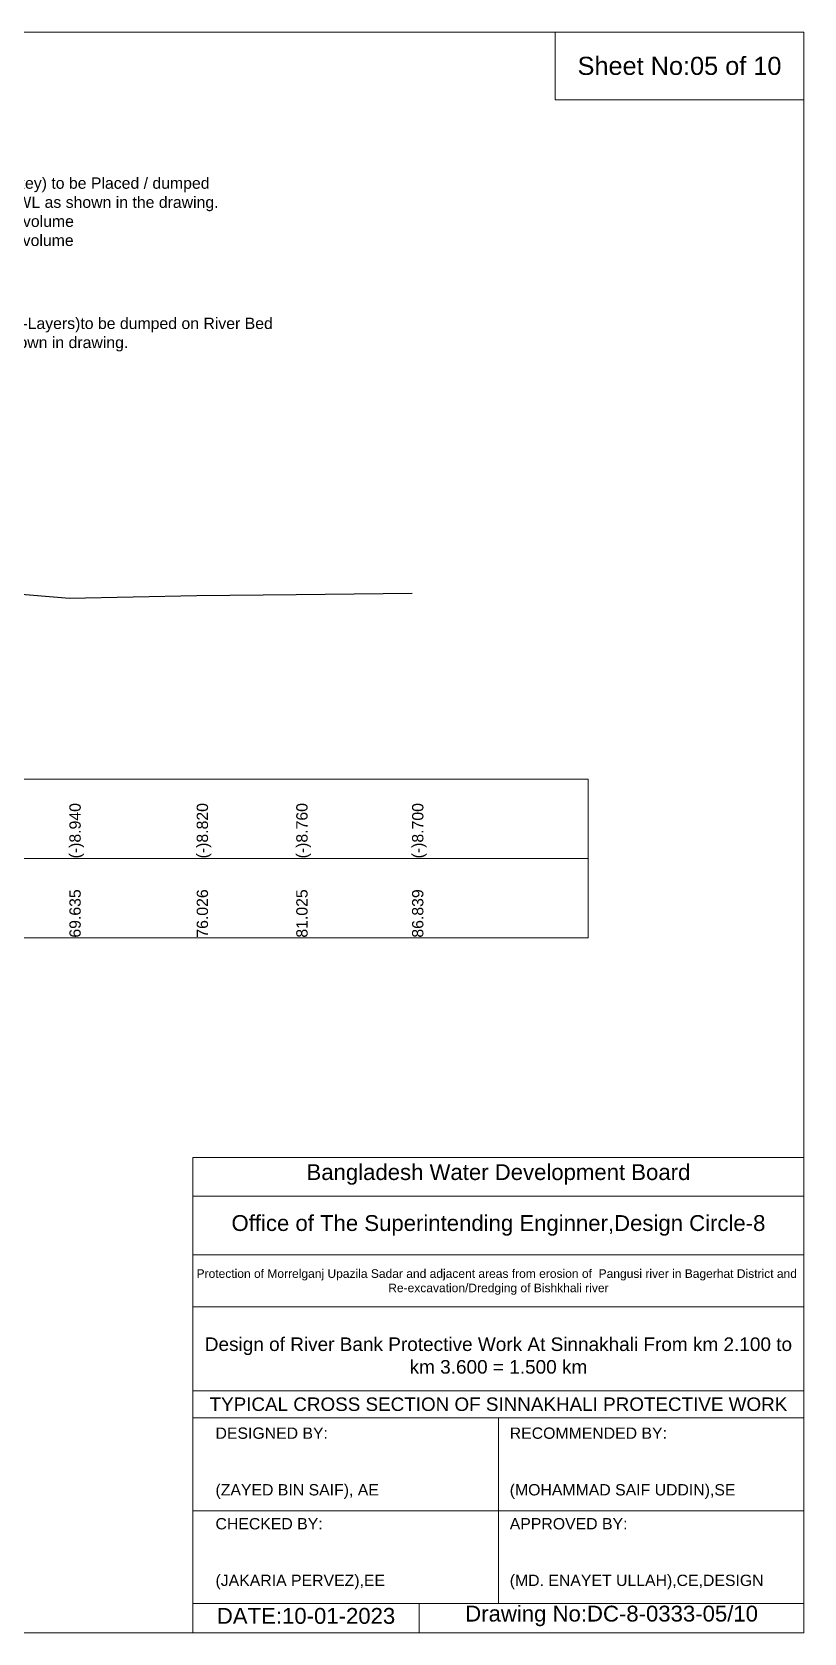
# Model space of a CAD drawing. Header units: inches. Extents: x 91231 to 269365, y -29123 to 27954.
# Drawn here: x 168156 to 171567, y 20883 to 27954 of the extents above; entities that cross this region are included whole.
import ezdxf

# ---------------------------------------------------------------- set-up
doc = ezdxf.new("R2010")
doc.units = ezdxf.units.IN
doc.header["$LTSCALE"] = 7
doc.header["$MEASUREMENT"] = 0
for name, color, linetype, lineweight in [('Cross section Data Border', 7, 'Continuous', 9), ('Cross Section Labels', 7, 'Continuous', 9), ('Existing_Bed_Level for Xsection', 7, 'Continuous', 25), ('Long Section Labels', 7, 'Continuous', 9)]:
    doc.layers.add(name, color=color, linetype=linetype, lineweight=lineweight)
doc.styles.get("Standard").update_dxf_attribs({"font": 'arial.ttf'})

msp = doc.modelspace()

# ---------------------------------------------------------------- linework, layer by layer
at = {"layer": 'Cross section Data Border'}
msp.add_lwpolyline([(161667.01597, 24654.3435), (170613.29123, 24654.3435), (170613.29123, 23954.3435), (161667.01597, 23954.3435)], close=True, dxfattribs=at)
msp.add_lwpolyline([(161667.01597, 24304.3435), (170613.29123, 24304.3435)], dxfattribs=at)
at = {"layer": 'Cross Section Labels'}
for points in [[(161567.01597, 27954.3435), (171567.01597, 27954.3435), (171567.01597, 20883.3435), (161567.01597, 20883.3435)], [(170467.01597, 27954.3435), (171567.01597, 27954.3435), (171567.01597, 27654.3435), (170467.01597, 27654.3435)]]:
    msp.add_lwpolyline(points, close=True, dxfattribs=at)
for points in [[(168867.01597, 20883.3435), (168867.01597, 22983.3435), (171567.01597, 22983.3435)], [(168867.01597, 22813.3435), (171567.01597, 22813.3435)], [(168867.01597, 22553.3435), (171567.01597, 22553.3435)], [(168867.01597, 22323.3435), (171567.01597, 22323.3435)], [(168867.01597, 21953.3435), (171567.01597, 21953.3435)], [(168867.01597, 21833.3435), (171567.01597, 21833.3435)], [(170217.01597, 21833.3435), (170217.01597, 21013.3435)], [(168867.01597, 21423.3435), (171567.01597, 21423.3435)], [(168867.01597, 21013.3435), (171567.01597, 21013.3435)], [(169867.01597, 21013.3435), (169867.01597, 20883.3435)]]:
    msp.add_lwpolyline(points, dxfattribs=at)
at = {"layer": 'Existing_Bed_Level for Xsection'}
msp.add_lwpolyline([(167809.82883, 25496.5835), (168321.52259, 25454.3435), (168883.97898, 25464.9035), (169323.8361, 25470.1835), (169835.48955, 25475.4635)], dxfattribs=at)

# ---------------------------------------------------------------- texts
at = {"layer": 'Cross Section Labels'}
for s, p in [(' Assorted 2 Layers C.C Blocks(excluding Blocks at key) to be Placed / dumped', (166502.87821, 27262.01615)), ('@21.00 m³/m (excluding void) at or below Working LWL as shown in the drawing.', (166460.29635, 27177.76194)), ('450 x 450 x 450-------- - 60 %%% by volume', (167099.36525, 27093.57595)), ('350 x 350 x 350-------- - 40 %%% by volume', (167098.34205, 27009.38995)), ('200Kg Sand Filled Geo-bag(minimum 3 -Layers)to be dumped on River Bed', (166867.72489, 26642.65963)), ('@27.00m³/m as shown in drawing.', (167505.56595, 26558.40542))]:
    msp.add_text(s, height=50, dxfattribs=at).set_placement(p)
at = {"layer": 'Cross Section Labels', "attachment_point": 5}
for s, insert, char_height in [('Sheet No:05 of 10', (171017.01597, 27804.3435), 80), ('Bangladesh Water Development Board', (170217.01597, 22908.3435), 70), ('Office of The Superintending Enginner,Design Circle-8', (170217.01597, 22683.3435), 70)]:
    msp.add_mtext(s, dxfattribs=dict(at, insert=insert, char_height=char_height))
at = {"layer": 'Cross Section Labels'}
for s, insert, char_height, width, attachment_point in [('Protection of Morrelganj Upazila Sadar and adjacent areas from erosion of  Pangusi river in Bagerhat District and  Re-excavation/Dredging of Bishkhali river', (170217.01597, 22433.3435), 38, 2800, 5), ('Design of River Bank Protective Work At Sinnakhali From km 2.100 to km 3.600 = 1.500 km', (170217.01597, 22108.3435), 60, 2700, 5), ('TYPICAL CROSS SECTION OF SINNAKHALI PROTECTIVE WORK', (170217.01597, 21893.3435), 59.5765532, 2800, 5), ('DESIGNED BY:^J^J^J(ZAYED BIN SAIF), AE', (168967.01597, 21633.3435), 50, 1400, 4), ('RECOMMENDED BY:^J^J^J(MOHAMMAD SAIF UDDIN),SE', (170267.01597, 21633.3435), 50, 1400, 4), ('CHECKED BY:^J^J^J(JAKARIA PERVEZ),EE', (168967.01597, 21233.3435), 50, 1400, 4), ('APPROVED BY:^J^J^J(MD. ENAYET ULLAH),CE,DESIGN', (170267.01597, 21233.3435), 50, 1400, 4), ('Drawing No:DC-8-0333-05/10', (170717.01597, 20958.3435), 70, 2200, 5), ('DATE:10-01-2023', (169367.01597, 20958.3435), 70, 1400, 5)]:
    msp.add_mtext(s, dxfattribs=dict(at, insert=insert, char_height=char_height, width=width, attachment_point=attachment_point))
at = {"layer": 'Long Section Labels', "char_height": 50, "attachment_point": 1, "rotation": 90}
for s, insert in [('(-)8.940', (168321.52259, 24304.3435)), ('(-)8.820', (168883.97898, 24304.3435)), ('(-)8.760', (169323.8361, 24304.3435)), ('(-)8.700', (169835.48955, 24304.3435)), ('69.635', (168321.52259, 23954.3435)), ('76.026', (168883.97898, 23954.3435)), ('81.025', (169323.8361, 23954.3435)), ('86.839', (169835.48955, 23954.3435))]:
    msp.add_mtext(s, dxfattribs=dict(at, insert=insert))

doc.saveas('drawing.dxf')
